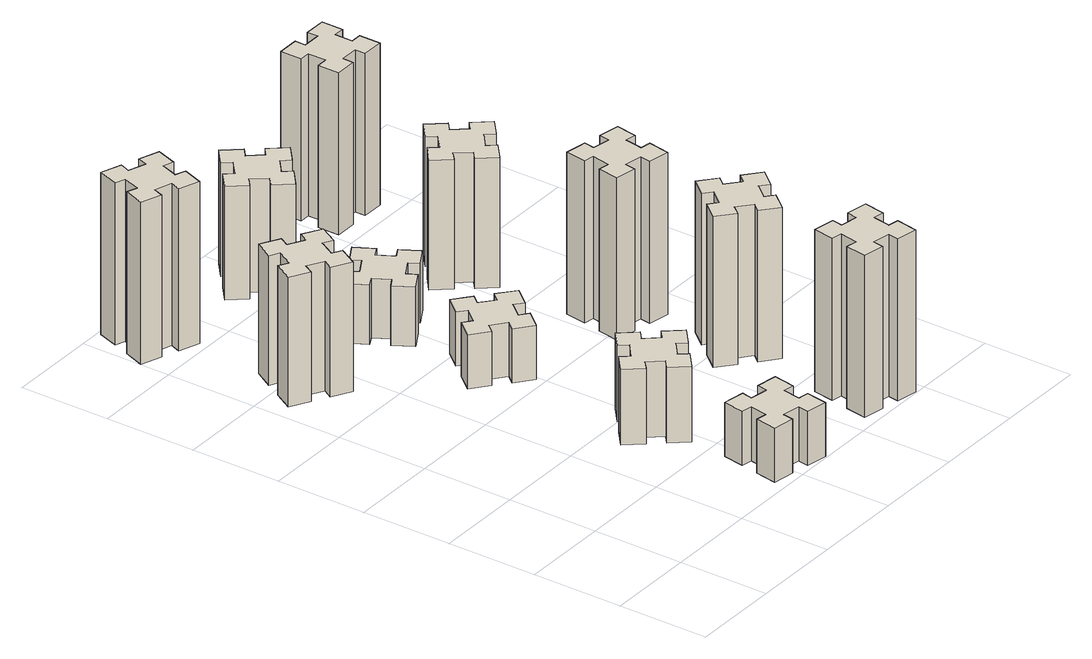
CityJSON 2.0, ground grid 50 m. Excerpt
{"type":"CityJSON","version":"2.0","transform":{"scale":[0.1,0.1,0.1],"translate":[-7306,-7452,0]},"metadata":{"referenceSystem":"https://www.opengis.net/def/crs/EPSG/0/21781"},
"CityObjects":{
"building1":{"type":"Building","attributes":{"class":"1000","function":"1000","usage":"1000","yearOfConstruction":2016,"roofType":"1000","measuredHeight":72,"storeysAboveGround":30,"storeysBelowGround":0},"geometry":[{"type":"Solid","lod":"1","boundaries":[[[[0,1,2,3,4,5,6,7,8,9,10,11,12,13,14,15,16,17,18,19]],[[17,16,20,21]],[[16,15,22,20]],[[15,14,23,22]],[[14,13,24,23]],[[13,12,25,24]],[[12,11,26,25]],[[11,10,27,26]],[[10,9,28,27]],[[9,8,29,28]],[[8,7,30,29]],[[7,6,31,30]],[[6,5,32,31]],[[5,4,33,32]],[[4,3,34,33]],[[3,2,35,34]],[[2,1,36,35]],[[1,0,37,36]],[[0,19,38,37]],[[19,18,39,38]],[[18,17,21,39]],[[24,25,26,27,28,29,30,31,32,33,34,35,36,37,38,39,21,20,22,23]]]]}]},
"building2":{"type":"Building","attributes":{"class":"1000","function":"1000","usage":"1000","yearOfConstruction":2016,"roofType":"1000","measuredHeight":30,"storeysAboveGround":30,"storeysBelowGround":0},"geometry":[{"type":"Solid","lod":"1","boundaries":[[[[40,41,42,43,44,45,46,47,48,49,50,51,52,53,54,55,56,57,58,59]],[[57,56,60,61]],[[56,55,62,60]],[[55,54,63,62]],[[54,53,64,63]],[[53,52,65,64]],[[52,51,66,65]],[[51,50,67,66]],[[50,49,68,67]],[[49,48,69,68]],[[48,47,70,69]],[[47,46,71,70]],[[46,45,72,71]],[[45,44,73,72]],[[44,43,74,73]],[[43,42,75,74]],[[42,41,76,75]],[[41,40,77,76]],[[40,59,78,77]],[[59,58,79,78]],[[58,57,61,79]],[[64,65,66,67,68,69,70,71,72,73,74,75,76,77,78,79,61,60,62,63]]]]}]},
"building3":{"type":"Building","attributes":{"class":"1000","function":"1000","usage":"1000","yearOfConstruction":2016,"roofType":"1000","measuredHeight":90,"storeysAboveGround":30,"storeysBelowGround":0},"geometry":[{"type":"Solid","lod":"1","boundaries":[[[[80,81,82,83,84,85,86,87,88,89,90,91,92,93,94,95,96,97,98,99]],[[97,96,100,101]],[[96,95,102,100]],[[95,94,103,102]],[[94,93,104,103]],[[93,92,105,104]],[[92,91,106,105]],[[91,90,107,106]],[[90,89,108,107]],[[89,88,109,108]],[[88,87,110,109]],[[87,86,111,110]],[[86,85,112,111]],[[85,84,113,112]],[[84,83,114,113]],[[83,82,115,114]],[[82,81,116,115]],[[81,80,117,116]],[[80,99,118,117]],[[99,98,119,118]],[[98,97,101,119]],[[104,105,106,107,108,109,110,111,112,113,114,115,116,117,118,119,101,100,102,103]]]]}]},
"building4":{"type":"Building","attributes":{"class":"1000","function":"1000","usage":"1000","yearOfConstruction":2016,"roofType":"1000","measuredHeight":42,"storeysAboveGround":30,"storeysBelowGround":0},"geometry":[{"type":"Solid","lod":"1","boundaries":[[[[120,121,122,123,124,125,126,127,128,129,130,131,132,133,134,135,136,137,138,139]],[[137,136,140,141]],[[136,135,142,140]],[[135,134,143,142]],[[134,133,144,143]],[[133,132,145,144]],[[132,131,146,145]],[[131,130,147,146]],[[130,129,148,147]],[[129,128,149,148]],[[128,127,150,149]],[[127,126,151,150]],[[126,125,152,151]],[[125,124,153,152]],[[124,123,154,153]],[[123,122,155,154]],[[122,121,156,155]],[[121,120,157,156]],[[120,139,158,157]],[[139,138,159,158]],[[138,137,141,159]],[[144,145,146,147,148,149,150,151,152,153,154,155,156,157,158,159,141,140,142,143]]]]}]},
"building5":{"type":"Building","attributes":{"class":"1000","function":"1000","usage":"1000","yearOfConstruction":2016,"roofType":"1000","measuredHeight":30,"storeysAboveGround":30,"storeysBelowGround":0},"geometry":[{"type":"Solid","lod":"1","boundaries":[[[[160,161,162,163,164,165,166,167,168,169,170,171,172,173,174,175,176,177,178,179]],[[177,176,180,181]],[[176,175,182,180]],[[175,174,183,182]],[[174,173,184,183]],[[173,172,185,184]],[[172,171,186,185]],[[171,170,187,186]],[[170,169,188,187]],[[169,168,189,188]],[[168,167,190,189]],[[167,166,191,190]],[[166,165,192,191]],[[165,164,193,192]],[[164,163,194,193]],[[163,162,195,194]],[[162,161,196,195]],[[161,160,197,196]],[[160,179,198,197]],[[179,178,199,198]],[[178,177,181,199]],[[184,185,186,187,188,189,190,191,192,193,194,195,196,197,198,199,181,180,182,183]]]]}]},
"building6":{"type":"Building","attributes":{"class":"1000","function":"1000","usage":"1000","yearOfConstruction":2016,"roofType":"1000","measuredHeight":33,"storeysAboveGround":30,"storeysBelowGround":0},"geometry":[{"type":"Solid","lod":"1","boundaries":[[[[200,201,202,203,204,205,206,207,208,209,210,211,212,213,214,215,216,217,218,219]],[[217,216,220,221]],[[216,215,222,220]],[[215,214,223,222]],[[214,213,224,223]],[[213,212,225,224]],[[212,211,226,225]],[[211,210,227,226]],[[210,209,228,227]],[[209,208,229,228]],[[208,207,230,229]],[[207,206,231,230]],[[206,205,232,231]],[[205,204,233,232]],[[204,203,234,233]],[[203,202,235,234]],[[202,201,236,235]],[[201,200,237,236]],[[200,219,238,237]],[[219,218,239,238]],[[218,217,221,239]],[[224,225,226,227,228,229,230,231,232,233,234,235,236,237,238,239,221,220,222,223]]]]}]},
"building7":{"type":"Building","attributes":{"class":"1000","function":"1000","usage":"1000","yearOfConstruction":2016,"roofType":"1000","measuredHeight":90,"storeysAboveGround":30,"storeysBelowGround":0},"geometry":[{"type":"Solid","lod":"1","boundaries":[[[[240,241,242,243,244,245,246,247,248,249,250,251,252,253,254,255,256,257,258,259]],[[257,256,260,261]],[[256,255,262,260]],[[255,254,263,262]],[[254,253,264,263]],[[253,252,265,264]],[[252,251,266,265]],[[251,250,267,266]],[[250,249,268,267]],[[249,248,269,268]],[[248,247,270,269]],[[247,246,271,270]],[[246,245,272,271]],[[245,244,273,272]],[[244,243,274,273]],[[243,242,275,274]],[[242,241,276,275]],[[241,240,277,276]],[[240,259,278,277]],[[259,258,279,278]],[[258,257,261,279]],[[264,265,266,267,268,269,270,271,272,273,274,275,276,277,278,279,261,260,262,263]]]]}]},
"building8":{"type":"Building","attributes":{"class":"1000","function":"1000","usage":"1000","yearOfConstruction":2016,"roofType":"1000","measuredHeight":63,"storeysAboveGround":30,"storeysBelowGround":0},"geometry":[{"type":"Solid","lod":"1","boundaries":[[[[280,281,282,283,284,285,286,287,288,289,290,291,292,293,294,295,296,297,298,299]],[[297,296,300,301]],[[296,295,302,300]],[[295,294,303,302]],[[294,293,304,303]],[[293,292,305,304]],[[292,291,306,305]],[[291,290,307,306]],[[290,289,308,307]],[[289,288,309,308]],[[288,287,310,309]],[[287,286,311,310]],[[286,285,312,311]],[[285,284,313,312]],[[284,283,314,313]],[[283,282,315,314]],[[282,281,316,315]],[[281,280,317,316]],[[280,299,318,317]],[[299,298,319,318]],[[298,297,301,319]],[[304,305,306,307,308,309,310,311,312,313,314,315,316,317,318,319,301,300,302,303]]]]}]},
"building9":{"type":"Building","attributes":{"class":"1000","function":"1000","usage":"1000","yearOfConstruction":2016,"roofType":"1000","measuredHeight":84,"storeysAboveGround":30,"storeysBelowGround":0},"geometry":[{"type":"Solid","lod":"1","boundaries":[[[[320,321,322,323,324,325,326,327,328,329,330,331,332,333,334,335,336,337,338,339]],[[337,336,340,341]],[[336,335,342,340]],[[335,334,343,342]],[[334,333,344,343]],[[333,332,345,344]],[[332,331,346,345]],[[331,330,347,346]],[[330,329,348,347]],[[329,328,349,348]],[[328,327,350,349]],[[327,326,351,350]],[[326,325,352,351]],[[325,324,353,352]],[[324,323,354,353]],[[323,322,355,354]],[[322,321,356,355]],[[321,320,357,356]],[[320,339,358,357]],[[339,338,359,358]],[[338,337,341,359]],[[344,345,346,347,348,349,350,351,352,353,354,355,356,357,358,359,341,340,342,343]]]]}]},
"building10":{"type":"Building","attributes":{"class":"1000","function":"1000","usage":"1000","yearOfConstruction":2016,"roofType":"1000","measuredHeight":90,"storeysAboveGround":30,"storeysBelowGround":0},"geometry":[{"type":"Solid","lod":"1","boundaries":[[[[360,361,362,363,364,365,366,367,368,369,370,371,372,373,374,375,376,377,378,379]],[[377,376,380,381]],[[376,375,382,380]],[[375,374,383,382]],[[374,373,384,383]],[[373,372,385,384]],[[372,371,386,385]],[[371,370,387,386]],[[370,369,388,387]],[[369,368,389,388]],[[368,367,390,389]],[[367,366,391,390]],[[366,365,392,391]],[[365,364,393,392]],[[364,363,394,393]],[[363,362,395,394]],[[362,361,396,395]],[[361,360,397,396]],[[360,379,398,397]],[[379,378,399,398]],[[378,377,381,399]],[[384,385,386,387,388,389,390,391,392,393,394,395,396,397,398,399,381,380,382,383]]]]}]},
"building11":{"type":"Building","attributes":{"class":"1000","function":"1000","usage":"1000","yearOfConstruction":2016,"roofType":"1000","measuredHeight":72,"storeysAboveGround":30,"storeysBelowGround":0},"geometry":[{"type":"Solid","lod":"1","boundaries":[[[[400,401,402,403,404,405,406,407,408,409,410,411,412,413,414,415,416,417,418,419]],[[417,416,420,421]],[[416,415,422,420]],[[415,414,423,422]],[[414,413,424,423]],[[413,412,425,424]],[[412,411,426,425]],[[411,410,427,426]],[[410,409,428,427]],[[409,408,429,428]],[[408,407,430,429]],[[407,406,431,430]],[[406,405,432,431]],[[405,404,433,432]],[[404,403,434,433]],[[403,402,435,434]],[[402,401,436,435]],[[401,400,437,436]],[[400,419,438,437]],[[419,418,439,438]],[[418,417,421,439]],[[424,425,426,427,428,429,430,431,432,433,434,435,436,437,438,439,421,420,422,423]]]]}]},
"building12":{"type":"Building","attributes":{"class":"1000","function":"1000","usage":"1000","yearOfConstruction":2016,"roofType":"1000","measuredHeight":90,"storeysAboveGround":30,"storeysBelowGround":0},"geometry":[{"type":"Solid","lod":"1","boundaries":[[[[440,441,442,443,444,445,446,447,448,449,450,451,452,453,454,455,456,457,458,459]],[[457,456,460,461]],[[456,455,462,460]],[[455,454,463,462]],[[454,453,464,463]],[[453,452,465,464]],[[452,451,466,465]],[[451,450,467,466]],[[450,449,468,467]],[[449,448,469,468]],[[448,447,470,469]],[[447,446,471,470]],[[446,445,472,471]],[[445,444,473,472]],[[444,443,474,473]],[[443,442,475,474]],[[442,441,476,475]],[[441,440,477,476]],[[440,459,478,477]],[[459,458,479,478]],[[458,457,461,479]],[[464,465,466,467,468,469,470,471,472,473,474,475,476,477,478,479,461,460,462,463]]]]}]}
},
"vertices":[
[396,2327,0],[446,2414,0],[498,2384,0],[558,2488,0],[454,2548,0],[424,2496,0],[337,2546,0],[367,2598,0],[263,2658,0],[203,2554,0],[255,2524,0],[205,2437,0],[153,2467,0],[93,2363,0],[197,2303,0],[227,2355,0],[314,2305,0],[284,2253,0],[388,2193,0],[448,2297,0],[314,2305,720],[284,2253,720],[227,2355,720],[197,2303,720],[93,2363,720],[153,2467,720],[205,2437,720],[255,2524,720],[203,2554,720],[263,2658,720],[367,2598,720],[337,2546,720],[424,2496,720],[454,2548,720],[558,2488,720],[498,2384,720],[446,2414,720],[396,2327,720],[448,2297,720],[388,2193,720],
[966,274,0],[948,175,0],[889,186,0],[868,67,0],[987,47,0],[997,106,0],[1095,88,0],[1085,29,0],[1203,8,0],[1224,127,0],[1165,137,0],[1182,235,0],[1241,225,0],[1262,343,0],[1144,364,0],[1134,305,0],[1035,322,0],[1046,381,0],[927,402,0],[907,284,0],[1035,322,300],[1046,381,300],[1134,305,300],[1144,364,300],[1262,343,300],[1241,225,300],[1182,235,300],[1165,137,300],[1224,127,300],[1203,8,300],[1085,29,300],[1095,88,300],[997,106,300],[987,47,300],[868,67,300],[889,186,300],[948,175,300],[966,274,300],[907,284,300],[927,402,300],
[141,3179,0],[235,3145,0],[214,3089,0],[327,3047,0],[368,3160,0],[312,3181,0],[346,3275,0],[402,3254,0],[443,3367,0],[330,3408,0],[310,3352,0],[216,3386,0],[237,3442,0],[124,3483,0],[83,3370,0],[139,3350,0],[105,3256,0],[49,3277,0],[7,3164,0],[120,3123,0],[105,3256,900],[49,3277,900],[139,3350,900],[83,3370,900],[124,3483,900],[237,3442,900],[216,3386,900],[310,3352,900],[330,3408,900],[443,3367,900],[402,3254,900],[346,3275,900],[312,3181,900],[368,3160,900],[327,3047,900],[214,3089,900],[235,3145,900],[141,3179,900],[120,3123,900],[7,3164,900],
[933,962,0],[856,897,0],[818,943,0],[726,866,0],[803,774,0],[849,813,0],[913,736,0],[867,698,0],[944,606,0],[1036,683,0],[998,729,0],[1074,793,0],[1113,747,0],[1205,824,0],[1128,916,0],[1082,878,0],[1017,954,0],[1063,993,0],[986,1085,0],[894,1008,0],[1017,954,420],[1063,993,420],[1082,878,420],[1128,916,420],[1205,824,420],[1113,747,420],[1074,793,420],[998,729,420],[1036,683,420],[944,606,420],[867,698,420],[913,736,420],[849,813,420],[803,774,420],[726,866,420],[818,943,420],[856,897,420],[933,962,420],[894,1008,420],[986,1085,420],
[1074,1837,0],[998,1902,0],[1036,1948,0],[944,2025,0],[867,1933,0],[913,1894,0],[849,1818,0],[803,1856,0],[726,1764,0],[818,1687,0],[856,1733,0],[933,1669,0],[894,1623,0],[986,1546,0],[1063,1638,0],[1017,1676,0],[1082,1753,0],[1128,1714,0],[1205,1806,0],[1113,1883,0],[1082,1753,300],[1128,1714,300],[1017,1676,300],[1063,1638,300],[986,1546,300],[894,1623,300],[933,1669,300],[856,1733,300],[818,1687,300],[726,1764,300],[803,1856,300],[849,1818,300],[913,1894,300],[867,1933,300],[944,2025,300],[1036,1948,300],[998,1902,300],[1074,1837,300],[1113,1883,300],[1205,1806,300],
[845,2414,0],[895,2327,0],[843,2297,0],[903,2193,0],[1007,2253,0],[977,2305,0],[1064,2355,0],[1094,2303,0],[1198,2363,0],[1138,2467,0],[1086,2437,0],[1036,2524,0],[1088,2554,0],[1028,2658,0],[924,2598,0],[954,2546,0],[867,2496,0],[837,2548,0],[733,2488,0],[793,2384,0],[867,2496,330],[837,2548,330],[954,2546,330],[924,2598,330],[1028,2658,330],[1088,2554,330],[1036,2524,330],[1086,2437,330],[1138,2467,330],[1198,2363,330],[1094,2303,330],[1064,2355,330],[977,2305,330],[1007,2253,330],[903,2193,330],[843,2297,330],[895,2327,330],[845,2414,330],[793,2384,330],[733,2488,330],
[1874,305,0],[1775,322,0],[1786,381,0],[1667,402,0],[1647,284,0],[1706,274,0],[1688,175,0],[1629,186,0],[1608,67,0],[1727,47,0],[1737,106,0],[1835,88,0],[1825,29,0],[1943,8,0],[1964,127,0],[1905,137,0],[1922,235,0],[1981,225,0],[2002,343,0],[1884,364,0],[1922,235,900],[1981,225,900],[1905,137,900],[1964,127,900],[1943,8,900],[1825,29,900],[1835,88,900],[1737,106,900],[1727,47,900],[1608,67,900],[1629,186,900],[1688,175,900],[1706,274,900],[1647,284,900],[1667,402,900],[1786,381,900],[1775,322,900],[1874,305,900],[1884,364,900],[2002,343,900],
[1082,3198,0],[1017,3274,0],[1063,3313,0],[986,3405,0],[894,3328,0],[933,3282,0],[856,3217,0],[818,3263,0],[726,3186,0],[803,3094,0],[849,3133,0],[913,3056,0],[867,3018,0],[944,2926,0],[1036,3003,0],[998,3049,0],[1074,3113,0],[1113,3067,0],[1205,3144,0],[1128,3236,0],[1074,3113,630],[1113,3067,630],[998,3049,630],[1036,3003,630],[944,2926,630],[867,3018,630],[913,3056,630],[849,3133,630],[803,3094,630],[726,3186,630],[818,3263,630],[856,3217,630],[933,3282,630],[894,3328,630],[986,3405,630],[1063,3313,630],[1017,3274,630],[1082,3198,630],[1128,3236,630],[1205,3144,630],
[1857,836,0],[1922,913,0],[1968,874,0],[2045,966,0],[1953,1043,0],[1914,997,0],[1838,1062,0],[1876,1108,0],[1784,1185,0],[1707,1093,0],[1753,1054,0],[1689,978,0],[1643,1016,0],[1566,924,0],[1658,847,0],[1696,893,0],[1773,829,0],[1734,783,0],[1826,706,0],[1903,798,0],[1773,829,840],[1734,783,840],[1696,893,840],[1658,847,840],[1566,924,840],[1643,1016,840],[1689,978,840],[1753,1054,840],[1707,1093,840],[1784,1185,840],[1876,1108,840],[1838,1062,840],[1914,997,840],[1953,1043,840],[2045,966,840],[1968,874,840],[1922,913,840],[1857,836,840],[1903,798,840],[1826,706,840],
[1637,1486,0],[1735,1468,0],[1725,1409,0],[1843,1388,0],[1864,1507,0],[1805,1517,0],[1822,1615,0],[1881,1605,0],[1902,1723,0],[1784,1744,0],[1774,1685,0],[1675,1702,0],[1686,1761,0],[1567,1782,0],[1547,1664,0],[1606,1654,0],[1588,1555,0],[1529,1566,0],[1508,1447,0],[1627,1427,0],[1588,1555,900],[1529,1566,900],[1606,1654,900],[1547,1664,900],[1567,1782,900],[1686,1761,900],[1675,1702,900],[1774,1685,900],[1784,1744,900],[1902,1723,900],[1881,1605,900],[1822,1615,900],[1805,1517,900],[1864,1507,900],[1843,1388,900],[1725,1409,900],[1735,1468,900],[1637,1486,900],[1627,1427,900],[1508,1447,900],
[1489,2393,0],[1553,2316,0],[1507,2278,0],[1584,2186,0],[1676,2263,0],[1638,2309,0],[1714,2373,0],[1753,2327,0],[1845,2404,0],[1768,2496,0],[1722,2458,0],[1657,2534,0],[1703,2573,0],[1626,2665,0],[1534,2588,0],[1573,2542,0],[1496,2477,0],[1458,2523,0],[1366,2446,0],[1443,2354,0],[1496,2477,720],[1458,2523,720],[1573,2542,720],[1534,2588,720],[1626,2665,720],[1703,2573,720],[1657,2534,720],[1722,2458,720],[1768,2496,720],[1845,2404,720],[1753,2327,720],[1714,2373,720],[1638,2309,720],[1676,2263,720],[1584,2186,720],[1507,2278,720],[1553,2316,720],[1489,2393,720],[1443,2354,720],[1366,2446,720],
[1655,3155,0],[1755,3155,0],[1755,3095,0],[1875,3095,0],[1875,3215,0],[1815,3215,0],[1815,3315,0],[1875,3315,0],[1875,3435,0],[1755,3435,0],[1755,3375,0],[1655,3375,0],[1655,3435,0],[1535,3435,0],[1535,3315,0],[1595,3315,0],[1595,3215,0],[1535,3215,0],[1535,3095,0],[1655,3095,0],[1595,3215,900],[1535,3215,900],[1595,3315,900],[1535,3315,900],[1535,3435,900],[1655,3435,900],[1655,3375,900],[1755,3375,900],[1755,3435,900],[1875,3435,900],[1875,3315,900],[1815,3315,900],[1815,3215,900],[1875,3215,900],[1875,3095,900],[1755,3095,900],[1755,3155,900],[1655,3155,900],[1655,3095,900],[1535,3095,900]
]}
